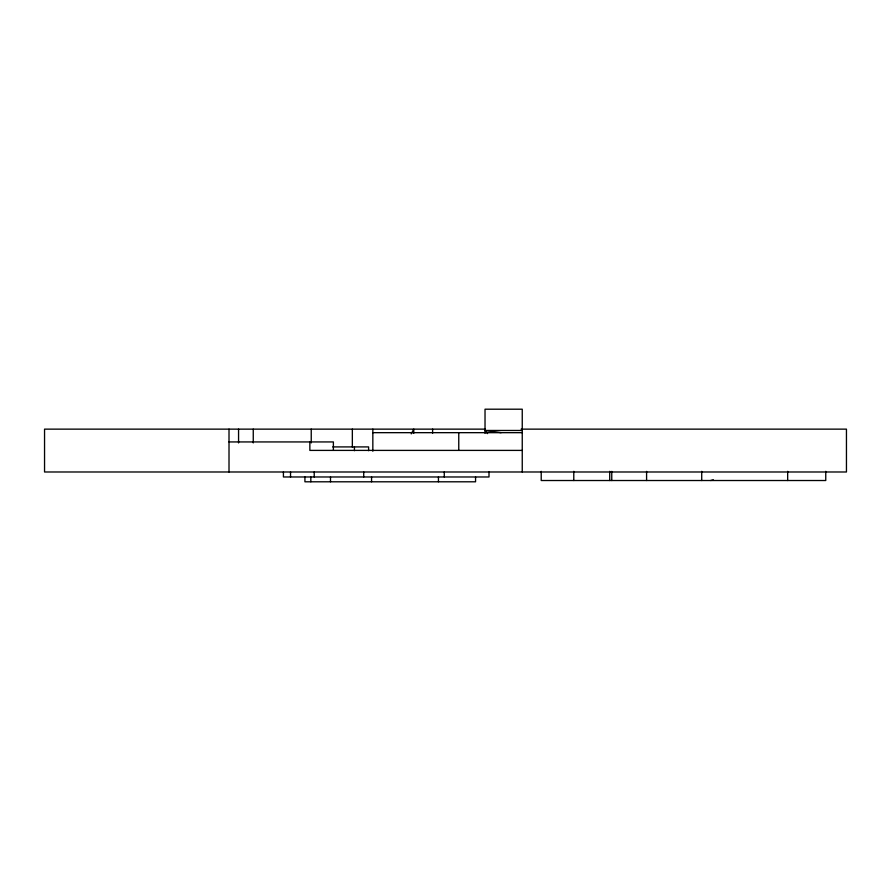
<?xml version="1.0" encoding="UTF-8"?>
<svg xmlns="http://www.w3.org/2000/svg" width="891" height="891" viewBox="0 0 891 891"><rect width="100%" height="100%" fill="white"/><g stroke="black" fill="none" stroke-linecap="round" stroke-linejoin="round"><path stroke-width="1.34" d="M411.241 433.861L413.78 429.139L413.78 433.271M710.695 480.516L713.346 479.781M485.205 429.139L44.55 429.139L44.55 471.985L846.45 471.985L846.45 429.139L521.124 429.139M487.566 433.616L485.027 430.464L522.249 430.464M372.839 432.67L522.249 432.67M229.009 441.936L333.379 441.936L333.379 450.4M332.711 446.914L368.607 446.914L368.607 450.712M522.249 450.4L309.856 450.4L309.856 441.936M485.027 430.464L501.087 432.67M825.757 471.339L825.757 480.516L541.216 480.516L541.216 471.339M787.666 471.339L787.666 480.516M701.718 471.339L701.718 480.516M646.588 471.384L646.588 480.516M611.761 471.384L611.761 480.516M609.722 471.339L609.722 480.516M573.782 471.339L573.782 480.516M522.249 471.985L522.249 409.203L485.027 409.203L485.027 433.271M489.003 471.985L489.003 476.975L283.416 476.975L283.416 471.985M475.56 476.975L475.56 481.797L304.922 481.797L304.922 476.975M458.765 432.67L458.765 450.4M444.275 471.985L444.275 476.975M438.439 476.975L438.439 481.797M432.614 429.139L432.614 433.271M372.839 429.139L372.839 451.202M371.569 476.975L371.569 481.797M363.717 471.985L363.717 476.975M354.429 446.914L354.429 450.712M352.346 429.139L352.346 447.059M330.494 476.975L330.494 481.797M314.222 471.985L314.222 476.975M311.237 429.139L311.237 442.927M310.825 476.975L310.825 481.797M290.533 471.985L290.533 476.975M253.256 429.139L253.256 442.927M238.565 429.139L238.565 442.927M229.009 429.139L229.009 471.985"/></g></svg>
